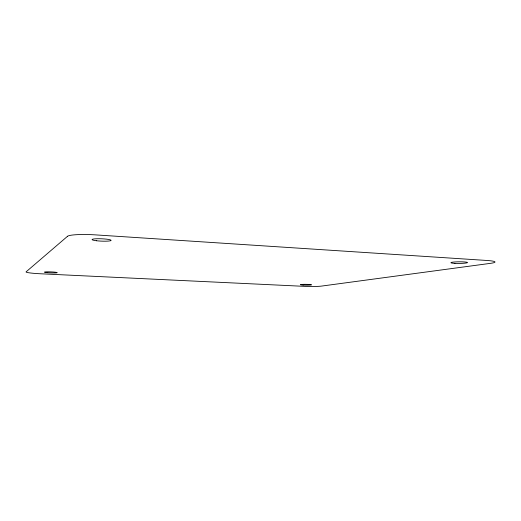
<?xml version="1.0" encoding="UTF-8"?>
<svg xmlns="http://www.w3.org/2000/svg" width="521" height="521" viewBox="0 0 521 521"><rect width="100%" height="100%" fill="white"/><g stroke="black" fill="none" stroke-linecap="round" stroke-linejoin="round"><path stroke-width="0.78" d="M67.554 236.28L26.096 271.838A15.936 1.257 2.3 0 0 40.371 273.766L303.391 286.303A13.833 1.016 0.8 0 0 321.652 286.075L490.424 263.352A21.055 2.071 -0.6 0 0 486.686 260.454L95.994 234.912A24.383 3.054 2.5 0 0 67.554 236.28M96.645 240.767A9.541 1.179 2.4 0 0 111.11 240.376A9.541 1.179 2.4 0 0 96.984 238.742A9.541 1.179 2.4 0 0 96.645 240.767M454.924 263.365A8.31 0.821 -0.5 0 0 467.454 262.564A8.31 0.821 -0.5 0 0 455.048 261.946A8.31 0.821 -0.5 0 0 454.924 263.365M303.085 285.072A5.594 0.417 0.8 0 0 311.506 284.831A5.594 0.417 0.8 0 0 303.15 284.349A5.594 0.417 0.8 0 0 303.085 285.072M47.3 272.678A6.395 0.508 2.3 0 0 57.212 272.672A6.395 0.508 2.3 0 0 47.984 271.825A6.395 0.508 2.3 0 0 47.3 272.678"/></g></svg>
